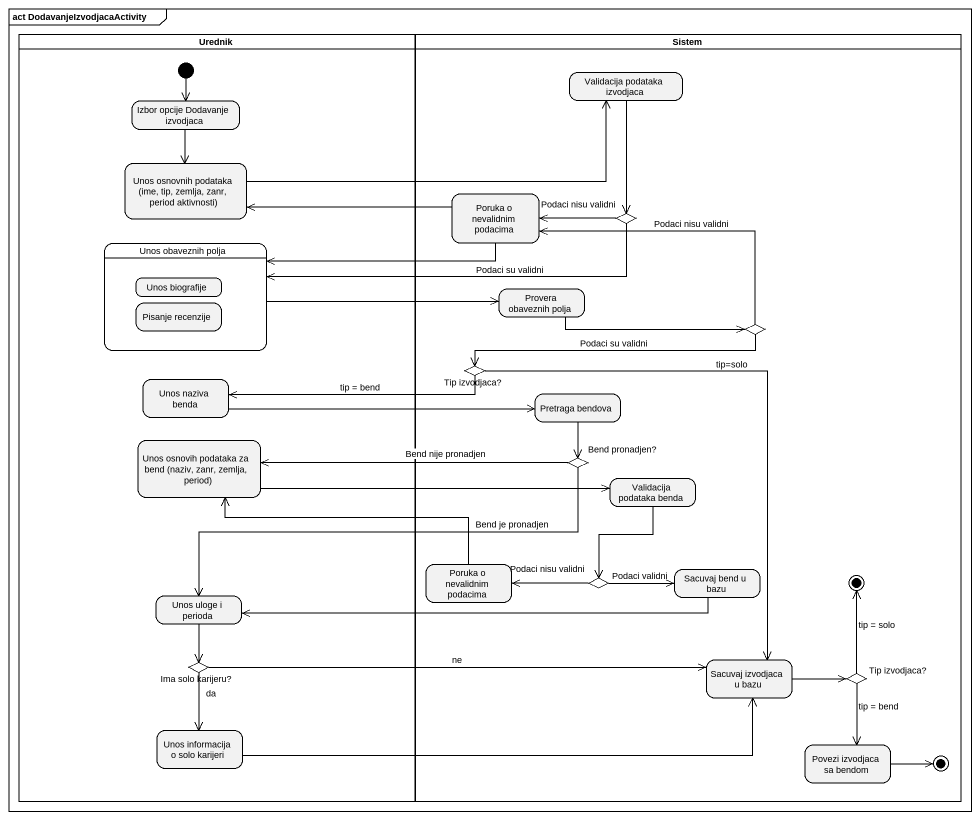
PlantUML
@startuml
mainframe act DodavanjeIzvodjacaActivity
hide empty description
state Urednik <<partition>> {
  state "Izbor opcije Dodavanje izvodjaca" as Izbor_opcije_Dodavanje
  state "Unos osnovnih podataka (ime, tip, zemlja, zanr, period aktivnosti)" as Unos_osnovnih_podataka_ime
  state "Unos obaveznih polja" as Unos_obaveznih_polja {
    state "Unos biografije" as Unos_biografije
    state "Pisanje recenzije" as Pisanje_recenzije
  }
  state "Unos naziva benda" as Unos_naziva_benda
  state "Unos osnovih podataka za bend (naziv, zanr, zemlja, period)" as Unos_osnovih_podataka_za
  state "Unos uloge i perioda" as Unos_uloge_i_perioda
  state "Ima solo karijeru?" as Ima_solo_karijeru <<choice>>
  state "Unos informacija o solo karijeri" as Unos_informacija_o_solo
  [*] --> Izbor_opcije_Dodavanje
}
state Sistem <<partition>> {
  state "Validacija podataka izvodjaca" as Validacija_podataka
  state "Poruka o nevalidnim podacima" as Poruka_o_nevalidnim_podacima
  state choice1 <<choice>>
  state "Provera obaveznih polja" as Provera_obaveznih_polja
  state choice2 <<choice>>
  state "Tip izvodjaca?" as Tip_izvodjaca <<choice>>
  state "Pretraga bendova" as Pretraga_bendova
  state "Bend pronadjen?" as Bend_pronadjen <<choice>>
  state "Validacija podataka benda" as Validacija_podataka_benda
  state "Poruka o nevalidnim podacima" as Poruka_o_nevalidnim_podacima_2
  state "Sacuvaj bend u bazu" as Sacuvaj_bend_u_bazu
  state choice3 <<choice>>
  state final1 <<end>>
  state "Sacuvaj izvodjaca u bazu" as Sacuvaj_izvodjaca_u_bazu
  state "Tip izvodjaca?" as Tip_izvodjaca_2 <<choice>>
  state "Povezi izvodjaca sa bendom" as Povezi_izvodjaca_sa_bendom
  state final2 <<end>>
}
Izbor_opcije_Dodavanje --> Unos_osnovnih_podataka_ime
Validacija_podataka --> choice1
Unos_osnovnih_podataka_ime -right-> Validacija_podataka
Poruka_o_nevalidnim_podacima -left-> Unos_osnovnih_podataka_ime
Poruka_o_nevalidnim_podacima -left-> Unos_obaveznih_polja
choice1 -left-> Poruka_o_nevalidnim_podacima : Podaci nisu validni
choice1 -left-> Unos_obaveznih_polja : Podaci su validni
Unos_obaveznih_polja -right-> Provera_obaveznih_polja
Provera_obaveznih_polja -right-> choice2
choice2 -left-> Poruka_o_nevalidnim_podacima : Podaci nisu validni
choice2 -left-> Tip_izvodjaca : Podaci su validni
Tip_izvodjaca -left-> Unos_naziva_benda : tip = bend
Tip_izvodjaca --> Sacuvaj_izvodjaca_u_bazu : tip=solo
Unos_naziva_benda -right-> Pretraga_bendova
Pretraga_bendova --> Bend_pronadjen
Unos_osnovih_podataka_za -right-> Validacija_podataka_benda
Bend_pronadjen -left-> Unos_osnovih_podataka_za : Bend nije pronadjen
Bend_pronadjen -left-> Unos_uloge_i_perioda : Bend je pronadjen
Validacija_podataka_benda --> choice3
Poruka_o_nevalidnim_podacima_2 -left-> Unos_osnovih_podataka_za
Sacuvaj_bend_u_bazu -left-> Unos_uloge_i_perioda
Unos_uloge_i_perioda --> Ima_solo_karijeru
choice3 -left-> Poruka_o_nevalidnim_podacima_2 : Podaci nisu validni
choice3 -right-> Sacuvaj_bend_u_bazu : Podaci validni
Ima_solo_karijeru -right-> Sacuvaj_izvodjaca_u_bazu : ne
Ima_solo_karijeru --> Unos_informacija_o_solo : da
Sacuvaj_izvodjaca_u_bazu -right-> Tip_izvodjaca_2
Tip_izvodjaca_2 -up-> final1 : tip = solo
Tip_izvodjaca_2 --> Povezi_izvodjaca_sa_bendom : tip = bend
Unos_informacija_o_solo -right-> Sacuvaj_izvodjaca_u_bazu
Povezi_izvodjaca_sa_bendom -right-> final2
@enduml
